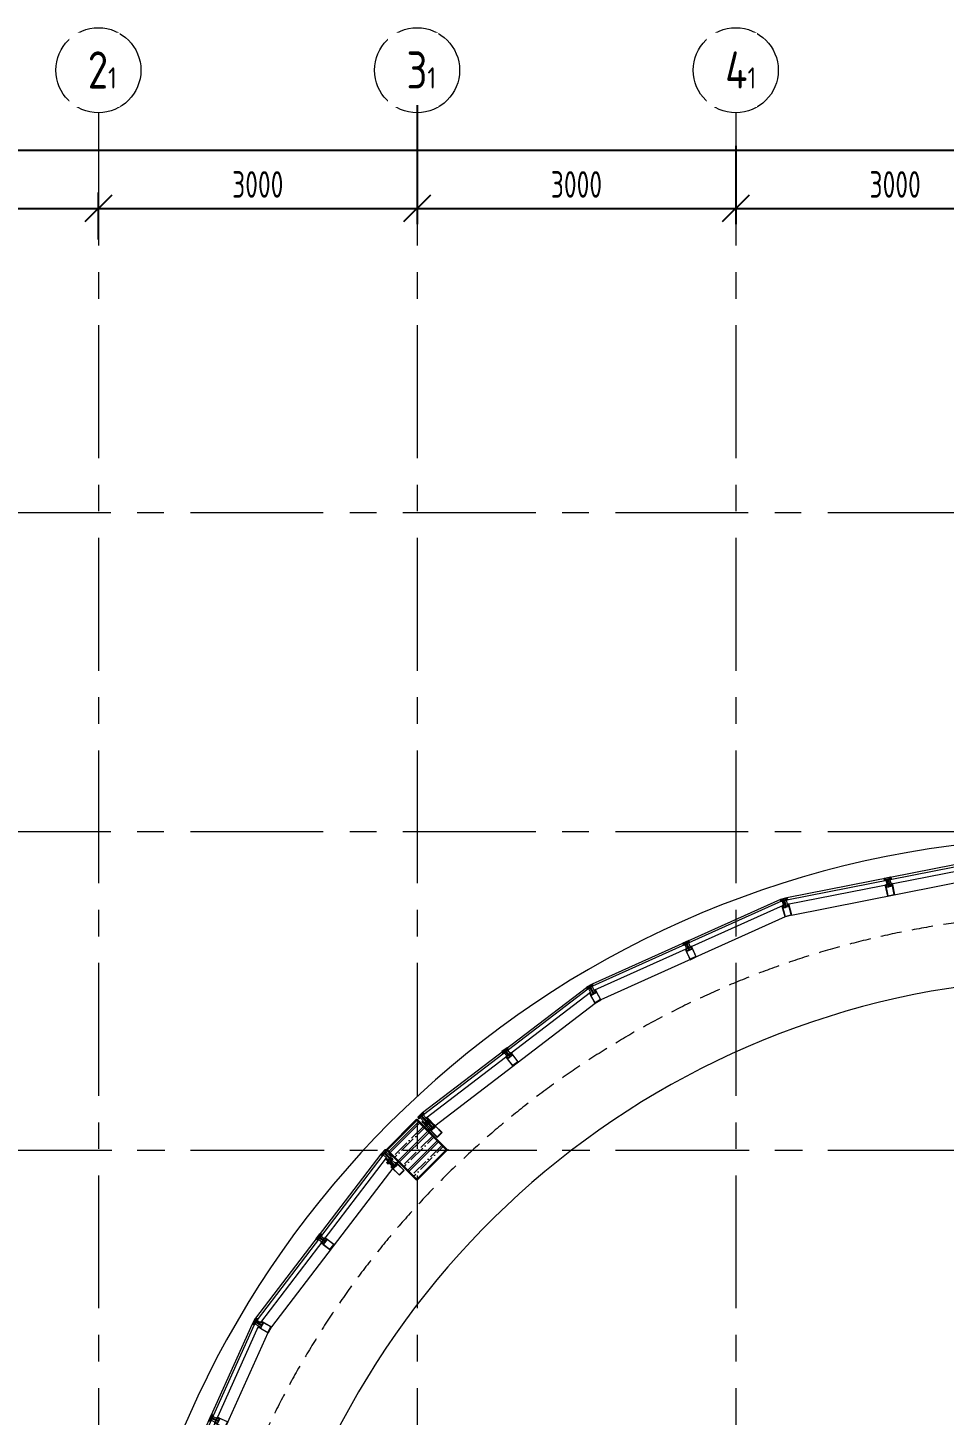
# Model space of a CAD drawing. Header units: millimetres. Extents: x -13407 to 95998, y -2611 to 109495.
# Drawn here: x -4095 to 4532, y 66901 to 79957 of the extents above; entities that cross this region are included whole.
import ezdxf
from ezdxf import colors
from ezdxf.entities.mleader import LeaderData, LeaderLine
from ezdxf.math import Vec2, Vec3

# ---------------------------------------------------------------- set-up
doc = ezdxf.new("R2010")
doc.units = ezdxf.units.MM
doc.linetypes.add('CENTER', pattern=[2, 1.25, -0.25, 0.25, -0.25])
doc.linetypes.add('HIDDEN', pattern=[6, 4, -2])
for name, color, linetype, lineweight in [('АР_Колонны', 5, 'Continuous', 30), ('АР_Колонны Штрих', 250, 'Continuous', 5), ('АР_Навесной фасад', 5, 'Continuous', 5), ('АР_Оси', 193, 'Continuous', 9), ('АР_Оси размеры', 164, 'Continuous', 9), ('АР_Отметки', 250, 'Continuous', 15), ('АР_Перегородки витражные', 152, 'Continuous', 13), ('АР_Подоконники', 163, 'Continuous', 9), ('АР_Сущ Несущая стена', 202, 'Continuous', 30), ('перекр 0.3', 181, 'Continuous', 30)]:
    doc.layers.add(name, color=color, linetype=linetype, lineweight=lineweight)
doc.styles.add('ISOCPEUR', font='isocpeur.ttf', dxfattribs={"width": 0.7})
doc.styles.add('ГОСТ 2.304', font='isocpeur.ttf', dxfattribs={"width": 0.7})
doc.dimstyles.new('СПДС', dxfattribs={"dimscale": 100, "dimtxt": 2.5, "dimasz": 2.5, "dimexe": 1.5, "dimexo": 0, "dimgap": 1, "dimtad": 1, "dimdec": 0, "dimrnd": 1, "dimtxsty": 'ГОСТ 2.304', "dimblk": 'OBLIQUE', "dimcen": 2.5, "dimdle": 1.5, "dimadec": 0, "dimazin": 2, "dimtfac": 0.75, "dimtdec": 0, "dimtmove": 1, "dimatfit": 3, "dimfxl": 1, "dimtolj": 1, "dimarcsym": 1})
pattern_1 = [(335.76716334, (-69115.3163, 318510.941), (0.651582564, 1.447617495), []), (65.76716334, (-69115.3163, 318510.941), (-1.447617495, 0.651582564), [])]

# ---------------------------------------------------------------- blocks, each defined once
blk = doc.blocks.new('_Oblique')
at = {"color": 0, "linetype": 'ByBlock', "lineweight": -2}
blk.add_line((-0.5, -0.5), (0.5, 0.5), dxfattribs=at)
blk = doc.blocks.new('*D305')
at = {"layer": 'АР_Оси размеры', "color": 0, "lineweight": -2, "ltscale": 100, "transparency": 16777216}
for p, q in [((-6430, 77964), (-6430, 78408)), ((-3430, 77964), (-3430, 78408)), ((-6580, 78258), (-3280, 78258))]:
    blk.add_line(p, q, dxfattribs=at)
at = {"layer": 'АР_Оси размеры', "color": 0, "lineweight": -2, "ltscale": 100, "transparency": 16777216, "xscale": 250, "yscale": 250, "zscale": 250, "rotation": 180}
blk.add_blockref('_Oblique', (-6430, 78258), dxfattribs=at)
at = {"layer": 'АР_Оси размеры', "color": 0, "lineweight": -2, "ltscale": 100, "transparency": 16777216, "xscale": 250, "yscale": 250, "zscale": 250}
blk.add_blockref('_Oblique', (-3430, 78258), dxfattribs=at)
at = {"layer": 'АР_Оси размеры', "color": 0, "ltscale": 100, "transparency": 16777216, "insert": (-4930, 78483), "char_height": 250, "attachment_point": 5, "style": 'ГОСТ 2.304'}
blk.add_mtext('\\A1;3000', dxfattribs=at)
blk = doc.blocks.new('*D306')
at = {"layer": 'АР_Оси размеры', "color": 0, "lineweight": -2, "ltscale": 100, "transparency": 16777216}
for p, q in [((-430, 79228), (-430, 78108)), ((-3430, 77964), (-3430, 78408)), ((-3580, 78258), (-280, 78258))]:
    blk.add_line(p, q, dxfattribs=at)
at = {"layer": 'АР_Оси размеры', "color": 0, "lineweight": -2, "ltscale": 100, "transparency": 16777216, "xscale": 250, "yscale": 250, "zscale": 250, "rotation": 180}
blk.add_blockref('_Oblique', (-3430, 78258), dxfattribs=at)
at = {"layer": 'АР_Оси размеры', "color": 0, "lineweight": -2, "ltscale": 100, "transparency": 16777216, "xscale": 250, "yscale": 250, "zscale": 250}
blk.add_blockref('_Oblique', (-430, 78258), dxfattribs=at)
at = {"layer": 'АР_Оси размеры', "color": 0, "ltscale": 100, "transparency": 16777216, "insert": (-1930, 78483), "char_height": 250, "attachment_point": 5, "style": 'ГОСТ 2.304'}
blk.add_mtext('\\A1;3000', dxfattribs=at)
blk = doc.blocks.new('*D307')
at = {"layer": 'АР_Оси размеры', "color": 0, "lineweight": -2, "ltscale": 100, "transparency": 16777216}
for p, q in [((-430, 79228), (-430, 78108)), ((2570, 78846), (2570, 78108)), ((-580, 78258), (2720, 78258))]:
    blk.add_line(p, q, dxfattribs=at)
at = {"layer": 'АР_Оси размеры', "color": 0, "lineweight": -2, "ltscale": 100, "transparency": 16777216, "xscale": 250, "yscale": 250, "zscale": 250, "rotation": 180}
blk.add_blockref('_Oblique', (-430, 78258), dxfattribs=at)
at = {"layer": 'АР_Оси размеры', "color": 0, "lineweight": -2, "ltscale": 100, "transparency": 16777216, "xscale": 250, "yscale": 250, "zscale": 250}
blk.add_blockref('_Oblique', (2570, 78258), dxfattribs=at)
at = {"layer": 'АР_Оси размеры', "color": 0, "ltscale": 100, "transparency": 16777216, "insert": (1070, 78483), "char_height": 250, "attachment_point": 5, "style": 'ГОСТ 2.304'}
blk.add_mtext('\\A1;3000', dxfattribs=at)
blk = doc.blocks.new('*D308')
at = {"layer": 'АР_Оси размеры', "color": 0, "lineweight": -2, "ltscale": 100, "transparency": 16777216}
for p, q in [((2570, 78846), (2570, 78108)), ((5570, 78640), (5570, 78108)), ((2420, 78258), (5720, 78258))]:
    blk.add_line(p, q, dxfattribs=at)
at = {"layer": 'АР_Оси размеры', "color": 0, "lineweight": -2, "ltscale": 100, "transparency": 16777216, "xscale": 250, "yscale": 250, "zscale": 250, "rotation": 180}
blk.add_blockref('_Oblique', (2570, 78258), dxfattribs=at)
at = {"layer": 'АР_Оси размеры', "color": 0, "lineweight": -2, "ltscale": 100, "transparency": 16777216, "xscale": 250, "yscale": 250, "zscale": 250}
blk.add_blockref('_Oblique', (5570, 78258), dxfattribs=at)
at = {"layer": 'АР_Оси размеры', "color": 0, "ltscale": 100, "transparency": 16777216, "insert": (4070, 78483), "char_height": 250, "attachment_point": 5, "style": 'ГОСТ 2.304'}
blk.add_mtext('\\A1;3000', dxfattribs=at)
blk = doc.blocks.new('*D322')
at = {"layer": 'АР_Оси размеры', "color": 0, "lineweight": -2, "ltscale": 100, "transparency": 16777216}
for p, q in [((-6430, 78807), (-6430, 78957)), ((57080, 78807), (57080, 78957)), ((-6580, 78807), (57230, 78807))]:
    blk.add_line(p, q, dxfattribs=at)
at = {"layer": 'АР_Оси размеры', "color": 0, "lineweight": -2, "ltscale": 100, "transparency": 16777216, "xscale": 250, "yscale": 250, "zscale": 250, "rotation": 180}
blk.add_blockref('_Oblique', (-6430, 78807), dxfattribs=at)
at = {"layer": 'АР_Оси размеры', "color": 0, "lineweight": -2, "ltscale": 100, "transparency": 16777216, "xscale": 250, "yscale": 250, "zscale": 250}
blk.add_blockref('_Oblique', (57080, 78807), dxfattribs=at)
at = {"layer": 'АР_Оси размеры', "color": 0, "ltscale": 100, "transparency": 16777216, "insert": (25325, 79032), "char_height": 250, "attachment_point": 5, "style": 'ГОСТ 2.304'}
blk.add_mtext('\\A1;63510', dxfattribs=at)
blk = doc.blocks.new('A$Cb486bd23')
at = {"layer": 'АР_Колонны Штрих', "ltscale": 100}
h = blk.add_hatch(dxfattribs=at)
h.set_pattern_fill('ANSI35', color=256, scale=500)
h.set_pattern_definition([(45, (-955186.53, 45622.26), (-88.388348, 88.388348), []), (45, (-955098.14, 45622.26), (-88.388348, 88.388348), [156.25, -31.25, 0, -31.25])])
h.paths.add_polyline_path([(2181, 6028), (1899, 5745), (2181, 5462), (2464, 5745)])
blk = doc.blocks.new('A$C641599e0')
at = {"layer": 'АР_Колонны', "ltscale": 100}
blk.add_lwpolyline([(1899, 5745), (2181, 6028), (2464, 5745), (2181, 5462)], close=True, dxfattribs=at)
blk = doc.blocks.new('стойка витр.')
h = blk.add_hatch()
h.set_pattern_fill('ANSI37', scale=0.5, angle=-69.2328)
h.set_pattern_definition(pattern_1)
edge = h.paths.add_edge_path()
edge.add_line((-23, 14), (-23, 15))
edge.add_arc((-23, 15), 0.427, 20.7605, 72.3)
edge.add_arc((-23, 16), 0.427, 110.764, 252.288, ccw=False)
edge.add_line((-23, 16), (-22, 16))
edge.add_arc((-22, 16), 0.183, 20.749, 110.7854, ccw=False)
edge.add_line((-22, 16), (-22, 16))
edge.add_arc((-22, 16), 0.183, 200.7666, 335.778)
edge.add_line((-22, 16), (-21, 18))
edge.add_arc((-22, 18), 0.637, 344.3928, 381.7249)
edge.add_line((-21, 18), (-23, 22))
edge.add_arc((-23, 22), 0.637, 19.8094, 57.1415)
edge.add_line((-23, 22), (-24, 23))
edge.add_arc((-24, 23), 0.183, 65.7564, 200.7677)
edge.add_line((-25, 23), (-24, 23))
edge.add_arc((-25, 23), 0.183, -69.251, 20.7854, ccw=False)
edge.add_line((-25, 23), (-26, 22))
edge.add_arc((-26, 23), 0.427, 149.2464, 290.7703, ccw=False)
edge.add_arc((-27, 23), 0.427, 329.2344, 380.7738)
edge.add_line((-26, 23), (-27, 24))
edge.add_arc((-27, 24), 0.183, 20.749, 110.7854)
edge.add_line((-27, 24), (-33, 22))
edge.add_arc((-33, 21), 0.306, 107.612, 200.6883)
edge.add_line((-34, 21), (-33, 21))
edge.add_arc((-33, 21), 0.304, 200.7453, 225.8124)
edge.add_line((-33, 21), (-32, 19))
edge.add_arc((-32, 19), 0.305, -108.8628, 45.7814, ccw=False)
edge.add_arc((-29, 28), 9.95, 231.9543, 250.0412, ccw=False)
edge.add_arc((-35, 20), 0.4, 42.3093, 119.225)
edge.add_arc((-35, 20), 0.602, 134.395, 228.6478)
edge.add_arc((-29, 28), 11, 232.0873, 240.8889)
edge.add_arc((-37, 13), 6.09, 40.7589, 60.6144, ccw=False)
edge.add_arc((-33, 17), 0.305, -34.8959, 41.6027, ccw=False)
edge.add_line((-32, 16), (-33, 16))
edge.add_arc((-33, 16), 0.305, 145.1101, 256.4243)
edge.add_line((-33, 15), (-32, 15))
edge.add_arc((-32, 15), 0.305, -34.8899, 76.4243, ccw=False)
edge.add_line((-32, 15), (-32, 14))
edge.add_arc((-32, 14), 0.305, 145.1101, 256.4243)
edge.add_line((-32, 13), (-31, 13))
edge.add_arc((-31, 13), 0.305, -24.2247, 76.4204, ccw=False)
edge.add_line((-31, 13), (-32, 11))
edge.add_arc((-31, 11), 0.305, 155.7711, 290.7403)
edge.add_line((-31, 11), (-23, 14))
edge.add_arc((-23, 14), 0.183, 290.749, 380.749)
edge = h.paths.add_edge_path(flags=16)
edge.add_line((-23, 21), (-22, 19))
edge.add_arc((-23, 18), 0.541, -69.2328, 20.7672, ccw=False)
edge.add_line((-23, 18), (-23, 18))
edge.add_arc((-24, 18), 0.541, 200.7672, 290.7672, ccw=False)
edge.add_line((-24, 18), (-25, 20))
edge.add_arc((-25, 20), 0.541, 110.7672, 200.7672, ccw=False)
edge.add_line((-25, 21), (-24, 21))
edge.add_arc((-24, 21), 0.541, 20.7672, 110.7672, ccw=False)
edge = h.paths.add_edge_path(flags=16)
edge.add_line((-27, 20), (-26, 17))
edge.add_arc((-26, 17), 0.541, -69.2328, 20.7672, ccw=False)
edge.add_line((-26, 16), (-28, 15))
edge.add_arc((-28, 16), 0.541, 200.7672, 290.7672, ccw=False)
edge.add_line((-29, 15), (-30, 19))
edge.add_arc((-30, 19), 0.541, 110.7672, 200.7672, ccw=False)
edge.add_line((-30, 20), (-28, 21))
edge.add_arc((-27, 20), 0.541, 20.7672, 110.7672, ccw=False)
h = blk.add_hatch()
h.set_pattern_fill('ANSI37', scale=0.5, angle=-69.2328)
h.set_pattern_definition([(335.76716334, (-69115.9168, 318510.7132), (0.651582564, 1.447617495), []), (65.76716334, (-69115.9168, 318510.7132), (-1.447617495, 0.651582564), [])])
edge = h.paths.add_edge_path()
edge.add_arc((-61, -46), 0.549, 155.7657, 200.7672)
edge.add_line((-62, -46), (-61, -44))
edge.add_arc((-61, -44), 0.183, 20.7672, 155.7657)
edge.add_line((-61, -44), (-61, -45))
edge.add_arc((-61, -45), 0.183, 200.7672, 290.7672)
edge.add_line((-61, -45), (-59, -44))
edge.add_arc((-60, -44), 0.427, -69.2328, 72.2936)
edge.add_arc((-59, -43), 0.427, 200.7672, 252.2936)
edge.add_line((-60, -43), (-63, -35))
edge.add_arc((-63, -34), 0.305, 110.7672, 200.7672)
edge.add_line((-63, -34), (-61, -33))
edge.add_arc((-60, -34), 0.304, 76.4029, 110.7672)
edge.add_line((-60, -33), (-60, -34))
edge.add_arc((-108, -56), 53, 16.7114, 24.8229)
edge.add_line((-57, -41), (-58, -41))
edge.add_arc((-58, -41), 0.305, 145.1109, 256.4234)
edge.add_line((-58, -42), (-57, -42))
edge.add_arc((-57, -42), 0.305, -34.8891, 76.4234)
edge.add_line((-57, -42), (-57, -43))
edge.add_arc((-57, -43), 0.305, 145.1109, 256.4234)
edge.add_line((-57, -44), (-56, -44))
edge.add_arc((-56, -44), 0.305, -34.8891, 76.4234)
edge.add_line((-56, -44), (-56, -45))
edge.add_arc((-56, -45), 0.305, 145.1109, 256.4234)
edge.add_line((-56, -46), (-55, -46))
edge.add_arc((-56, -46), 0.305, -34.8891, 76.4234)
edge.add_line((-55, -46), (-56, -47))
edge.add_arc((-56, -47), 0.305, 145.1109, 256.4234)
edge.add_line((-56, -47), (-55, -48))
edge.add_arc((-55, -48), 0.305, -34.8891, 76.4234)
edge.add_line((-55, -48), (-55, -49))
edge.add_arc((-55, -49), 0.305, 145.1109, 256.4234)
edge.add_line((-55, -49), (-54, -50))
edge.add_arc((-54, -50), 0.305, -34.8891, 76.4234)
edge.add_line((-54, -50), (-54, -51))
edge.add_arc((-54, -51), 0.305, 145.1109, 256.4234)
edge.add_line((-54, -51), (-53, -51))
edge.add_arc((-53, -52), 0.305, -43.6751, 76.4279)
edge.add_line((-53, -52), (-54, -53))
edge.add_arc((-54, -53), 0.305, 136.3286, 262.7471)
edge.add_arc((-55, -61), 7.99, 59.586, 82.7471)
edge.add_arc((-51, -54), 0.305, 253.291, 419.586)
edge.add_arc((-53, -61), 6.03, 73.291, 110.7672)
edge.add_line((-55, -55), (-55, -55))
edge.add_arc((-55, -55), 0.427, 200.7672, 290.7672)
edge.add_line((-55, -55), (-57, -51))
edge.add_arc((-56, -51), 0.427, 149.2366, 200.7672)
edge.add_arc((-57, -51), 0.427, -30.7634, 40.0143)
edge.add_arc((-57, -51), 0.427, 40.0005, 110.7672)
edge.add_line((-57, -50), (-58, -51))
edge.add_arc((-58, -51), 0.183, 110.7672, 200.7672)
edge.add_line((-58, -51), (-58, -51))
edge.add_arc((-59, -51), 0.183, 245.7686, 380.7672)
edge.add_line((-59, -51), (-60, -51))
edge.add_arc((-60, -50), 0.549, 200.7672, 245.7686)
edge.add_line((-60, -50), (-62, -46))
edge = h.paths.add_edge_path(flags=16)
edge.add_arc((-59, -49), 0.541, 200.7672, 290.7672)
edge.add_line((-61, -47), (-60, -49))
edge.add_arc((-60, -47), 0.541, 110.7672, 200.7672)
edge.add_line((-59, -46), (-60, -46))
edge.add_arc((-59, -46), 0.541, 20.7672, 110.7672)
edge.add_line((-58, -48), (-59, -46))
edge.add_arc((-58, -49), 0.541, -69.2328, 20.7672)
edge.add_line((-59, -50), (-58, -49))
h = blk.add_hatch()
h.set_pattern_fill('ANSI37', scale=0.5, angle=-69.2328)
h.set_pattern_definition(pattern_1)
edge = h.paths.add_edge_path()
edge.add_line((-8, -26), (-7, -27))
edge.add_arc((-8, -27), 0.427, -30.7656, 20.7738, ccw=False)
edge.add_arc((-7, -27), 0.427, 149.2464, 290.7703)
edge.add_line((-7, -28), (-6, -27))
edge.add_arc((-6, -27), 0.183, 290.749, 380.7854)
edge.add_line((-6, -27), (-6, -27))
edge.add_arc((-6, -27), 0.183, 65.7564, 200.7677, ccw=False)
edge.add_line((-5, -27), (-4, -27))
edge.add_arc((-4, -28), 0.637, 19.8094, 57.1415, ccw=False)
edge.add_line((-4, -28), (-2, -31))
edge.add_arc((-3, -32), 0.637, -15.6072, 21.7249, ccw=False)
edge.add_line((-2, -32), (-3, -33))
edge.add_arc((-3, -33), 0.183, 200.7666, 335.778, ccw=False)
edge.add_line((-3, -33), (-3, -33))
edge.add_arc((-3, -33), 0.183, 20.749, 110.7854)
edge.add_line((-3, -33), (-4, -34))
edge.add_arc((-4, -34), 0.427, 110.764, 252.288)
edge.add_arc((-5, -35), 0.427, 20.7605, 72.3, ccw=False)
edge.add_line((-4, -35), (-4, -36))
edge.add_arc((-4, -36), 0.183, -69.251, 20.7854, ccw=False)
edge.add_line((-4, -36), (-11, -38))
edge.add_arc((-11, -38), 0.306, 200.846, 293.9223, ccw=False)
edge.add_line((-11, -38), (-11, -38))
edge.add_arc((-11, -37), 0.304, 175.722, 200.789, ccw=False)
edge.add_line((-11, -37), (-11, -35))
edge.add_arc((-12, -35), 0.305, 355.7529, 510.3972)
edge.add_arc((-3, -40), 9.95, 151.4932, 169.58)
edge.add_arc((-13, -38), 0.4, 282.3093, 359.225, ccw=False)
edge.add_arc((-13, -38), 0.602, 172.8865, 267.1393, ccw=False)
edge.add_arc((-3, -40), 11, 160.6454, 169.447, ccw=False)
edge.add_arc((-19, -34), 6.09, 340.92, 360.7754)
edge.add_arc((-13, -34), 0.305, 359.9316, 436.4302)
edge.add_line((-13, -34), (-14, -34))
edge.add_arc((-14, -33), 0.305, 145.1101, 256.4243, ccw=False)
edge.add_line((-14, -33), (-14, -32))
edge.add_arc((-14, -32), 0.305, 325.1101, 436.4243)
edge.add_line((-14, -32), (-15, -32))
edge.add_arc((-15, -31), 0.305, 145.1101, 256.4243, ccw=False)
edge.add_line((-15, -31), (-14, -30))
edge.add_arc((-15, -30), 0.305, 325.1139, 425.759)
edge.add_line((-15, -30), (-16, -29))
edge.add_arc((-16, -29), 0.305, 110.794, 245.7633, ccw=False)
edge.add_line((-16, -29), (-8, -26))
edge.add_arc((-8, -26), 0.183, 20.7854, 110.7854, ccw=False)
edge = h.paths.add_edge_path(flags=16)
edge.add_line((-3, -31), (-4, -29))
edge.add_arc((-5, -29), 0.541, 20.7672, 110.7672)
edge.add_line((-5, -28), (-6, -29))
edge.add_arc((-6, -29), 0.541, 110.7672, 200.7672)
edge.add_line((-6, -29), (-5, -32))
edge.add_arc((-5, -32), 0.541, 200.7672, 290.7672)
edge.add_line((-5, -32), (-4, -32))
edge.add_arc((-4, -31), 0.541, 290.7672, 380.7672)
edge = h.paths.add_edge_path(flags=16)
edge.add_line((-7, -33), (-8, -29))
edge.add_arc((-9, -30), 0.541, 20.7672, 110.7672)
edge.add_line((-9, -29), (-11, -30))
edge.add_arc((-11, -31), 0.541, 110.7672, 200.7672)
edge.add_line((-11, -31), (-10, -34))
edge.add_arc((-10, -34), 0.541, 200.7672, 290.7672)
edge.add_line((-9, -35), (-7, -34))
edge.add_arc((-7, -33), 0.541, 290.7672, 380.7672)
at = {"lineweight": 0, "ltscale": 100, "transparency": 33554687}
for points in [[(-69, -58), (-90, -2), (-90, -1), (-89, -1), (-89, -1), (-88, -3), (-87, -3), (-87, -3), (-86, -3), (-87, -1), (-87, 0), (-82, 2), (-81, 1), (-80, 1), (-77, 4), (-78, 5), (-90, 0), (-91, -2), (-70, -59), (-68, -60), (-55, -55), (-55, -54), (-59, -54), (-59, -54), (-60, -56), (-65, -58), (-66, -57), (-67, -55), (-67, -55), (-68, -55), (-68, -56), (-67, -58), (-67, -58), (-68, -59)], [(66, 59), (-27, 24), (-26, 22), (-25, 22), (-25, 22), (-25, 23), (-21, 25), (-19, 21), (-19, 21), (-19, 21), (-18, 17), (-22, 16), (-23, 17), (-23, 16), (-23, 16), (-23, 14), (-17, 16), (-16, 17), (-15, 20), (-15, 20), (-17, 24), (-17, 25), (-17, 25), (-14, 27), (-12, 26), (-4, 5), (-5, 4), (-33, -7), (-33, -7), (-32, -8), (-31, -9), (-30, -9), (-30, -9), (-29, -9), (-29, -8), (-28, -9), (-27, -8), (-27, -8), (-26, -8), (-25, -7), (-25, -7), (-25, -7), (-24, -7), (-24, -6), (-23, -7), (-22, -6), (-22, -6), (-21, -6), (-20, -6), (-20, -5), (-20, -5), (-19, -5), (-18, -4), (-18, -5), (-17, -4), (-15, -5), (-15, -6), (-16, -8), (-16, -9), (-16, -8), (-17, -9), (-18, -9), (-18, -9), (-19, -9), (-19, -10), (-20, -10), (-21, -10), (-21, -11), (-21, -10), (-23, -11), (-23, -11), (-23, -11), (-24, -11), (-24, -12), (-25, -12), (-26, -12), (-26, -13), (-26, -12), (-28, -13), (-28, -13), (-28, -13), (-29, -13), (-29, -14), (-30, -15), (-29, -16), (-29, -16), (-1, -6), (0, -6), (8, -28), (8, -29), (4, -31), (3, -30), (3, -29), (2, -25), (2, -25), (-1, -23), (-2, -23), (-8, -25), (-7, -27), (-6, -28), (-6, -27), (-6, -26), (-2, -25), (0, -28), (0, -28), (0, -29), (1, -32), (-4, -34), (-4, -33), (-4, -33), (-5, -34), (-4, -36), (89, -1), (89, 1), (67, 59)], [(64, 56), (85, 0), (11, -28), (-11, 28)]]:
    blk.add_lwpolyline(points, close=True, dxfattribs=at)
for points in [[(-74, -6), (-74, -6), (-75, -6), (-74, -7), (-77, -8, -0.414362), (-77, -8), (-79, -2, -0.414326), (-79, 0), (-77, 0), (-77, -1), (-76, 0), (-76, 0), (-77, 3, 0.551224), (-78, 4), (-80, 1, -0.267349), (-81, 1), (-82, 1, 0.249629), (-83, 1), (-86, -2, 0.827043), (-86, -3), (-82, -2, -0.414326), (-81, -2), (-78, -9, 0.414326), (-77, -10), (-76, -9, -0.082799), (-72, -16), (-68, -26), (-68, -26), (-68, -26), (-65, -35, -0.082799), (-63, -43), (-64, -44, 0.414326), (-65, -45), (-62, -52, -0.414326), (-62, -53), (-66, -55, 0.827043), (-66, -56), (-61, -56, 0.249629), (-61, -55), (-60, -54, -0.267349), (-59, -54), (-56, -54, 0.551224), (-56, -54), (-57, -51), (-57, -50), (-58, -50), (-58, -51), (-59, -52, -0.414326), (-60, -51), (-63, -45, -0.414362), (-63, -45), (-60, -44), (-60, -45), (-60, -45), (-59, -44)], [(-32, -8), (-33, -7, 0.523933), (-33, -7), (-64, -19, 0.414326), (-65, -20), (-64, -21, 0.410627), (-63, -21), (-63, -21, 0.492552), (-63, -21), (-63, -20, -0.441111), (-63, -20), (-61, -19, -0.208057), (-60, -19, -0.000016), (-57, -21, -0.439819), (-56, -22, -0.000016), (-58, -25, -0.208057), (-58, -26), (-60, -27, -0.441111), (-60, -26), (-61, -26, 0.492552), (-61, -26), (-61, -26, 0.410627), (-62, -27), (-61, -28, 0.414326), (-61, -28), (-30, -17, 0.523933), (-29, -16), (-30, -15)]]:
    blk.add_lwpolyline(points, format="xyb", close=True, dxfattribs=at)
at = {"color": 7, "lineweight": 0, "ltscale": 100, "transparency": 33554687}
for points in [[(-74, 3, 0.57795), (-74, 4), (-75, 4, -0.615334), (-75, 4, 0.101403), (-74, 7, 0.887085), (-74, 7, -0.164997), (-77, 5), (-77, 5, 0.414304), (-78, 4), (-76, 1, 0.228696), (-76, 1, -0.319049), (-76, 0, -0.319002), (-76, 0), (-77, -1, -0.4144), (-77, -1), (-78, 0, 0.668339), (-78, 0), (-79, -2, 0.198883), (-79, -2), (-77, -6, 0.198883), (-77, -7), (-75, -7, 0.668339), (-75, -7), (-75, -7, -0.4144), (-75, -7), (-74, -6, -0.710202), (-73, -7, 0.228696), (-73, -7), (-70, -16, 0.414362), (-70, -16), (-67, -15, 0.151171), (-67, -15), (-67, -15, 0.035408), (-70, -8), (-71, -7, -0.527868), (-71, -7), (-70, -6, 0.527868), (-71, -6), (-72, -5, -0.527868), (-72, -5), (-71, -4, 0.527868), (-71, -4), (-72, -4, -0.527868), (-72, -3), (-72, -2, 0.527868), (-72, -2), (-73, -2, -0.527868), (-73, -1), (-73, 0, 0.527868), (-73, 0), (-74, 0, -0.527868), (-74, 1), (-73, 1, 0.527868), (-74, 2), (-74, 2, -0.527868), (-75, 3)], [(-23, 14), (-23, 15, 0.228752), (-23, 15, -0.710164), (-23, 16), (-22, 16, -0.4144), (-22, 16), (-22, 16, 0.66825), (-22, 16), (-21, 18, 0.164348), (-21, 18), (-23, 22, 0.164348), (-23, 22), (-24, 23, 0.66825), (-25, 23), (-24, 23, -0.4144), (-25, 23), (-26, 22, -0.710164), (-26, 23, 0.228752), (-26, 23), (-27, 24, 0.4144), (-27, 24), (-33, 22, 0.430028), (-34, 21), (-33, 21, 0.109814), (-33, 21), (-32, 19, -0.800036), (-32, 18, -0.079083), (-35, 20, 0.348803), (-35, 20, 0.436125), (-35, 19, 0.038423), (-34, 18, -0.086853), (-32, 17, -0.346763), (-32, 16), (-33, 16, 0.527877), (-33, 15), (-32, 15, -0.527877), (-32, 15), (-32, 14, 0.527877), (-32, 13), (-31, 13, -0.469739), (-31, 13), (-32, 11, 0.667984), (-31, 11), (-23, 14, 0.414214)], [(-53, -51, -0.57795), (-53, -52), (-54, -53, 0.615334), (-54, -53, -0.101403), (-51, -54, -0.887085), (-51, -55, 0.164997), (-55, -55), (-55, -55, -0.414304), (-55, -55), (-57, -51, -0.228696), (-57, -51, 0.319049), (-57, -50, 0.319002), (-57, -50), (-58, -51, 0.4144), (-58, -51), (-58, -51, -0.668339), (-59, -51), (-60, -51, -0.198883), (-60, -50), (-62, -46, -0.198883), (-62, -46), (-61, -44, -0.668339), (-61, -44), (-61, -45, 0.4144), (-61, -45), (-59, -44, 0.710202), (-59, -43, -0.228696), (-60, -43), (-63, -35, -0.414362), (-63, -34), (-61, -33, -0.151171), (-60, -33), (-60, -34, -0.035408), (-57, -41), (-58, -41, 0.527868), (-58, -42), (-57, -42, -0.527868), (-57, -42), (-57, -43, 0.527868), (-57, -44), (-56, -44, -0.527868), (-56, -44), (-56, -45, 0.527868), (-56, -46), (-55, -46, -0.527868), (-55, -46), (-56, -47, 0.527868), (-56, -47), (-55, -48, -0.527868), (-55, -48), (-55, -49, 0.527868), (-55, -49), (-54, -50, -0.527868), (-54, -50), (-54, -51, 0.527868), (-54, -51)], [(-8, -26), (-7, -27, -0.228752), (-7, -27, 0.710164), (-7, -28), (-6, -27, 0.4144), (-6, -27), (-6, -27, -0.66825), (-5, -27), (-4, -27, -0.164348), (-4, -28), (-2, -31, -0.164348), (-2, -32), (-3, -33, -0.66825), (-3, -33), (-3, -33, 0.4144), (-3, -33), (-4, -34, 0.710164), (-4, -34, -0.228752), (-4, -35), (-4, -36, -0.4144), (-4, -36), (-11, -38, -0.430028), (-11, -38), (-11, -38, -0.109814), (-11, -37), (-11, -35, 0.800036), (-12, -35, 0.079083), (-13, -38, -0.348803), (-13, -38, -0.436125), (-14, -38, -0.038423), (-13, -36, 0.086853), (-13, -34, 0.346763), (-13, -34), (-14, -34, -0.527877), (-14, -33), (-14, -32, 0.527877), (-14, -32), (-15, -32, -0.527877), (-15, -31), (-14, -30, 0.469739), (-15, -30), (-16, -29, -0.667984), (-16, -29), (-8, -26, -0.414214)]]:
    blk.add_lwpolyline(points, format="xyb", close=True, dxfattribs=at)
for points in [[(-72, 0), (-73, 0)], [(-27, 24), (-27, 24)], [(-23, 14), (-23, 14)]]:
    blk.add_lwpolyline(points, dxfattribs=at)
blk.add_lwpolyline([(-73, 0), (-55, -48), (-54, -48), (-72, 0)], close=True)
at = {"lineweight": 0, "ltscale": 100, "transparency": 33554687}
for points in [[(-70, -6), (-69, -6), (-31, 9), (-31, 9), (-31, 11)], [(-56, -42), (-56, -41), (-17, -27), (-17, -27), (-16, -29)]]:
    blk.add_lwpolyline(points, dxfattribs=at)
at = {"color": 7}
for points in [[(-27, 20), (-26, 17, -0.414214), (-26, 16), (-28, 15, -0.414214), (-29, 15), (-30, 19, -0.414214), (-30, 20), (-28, 21, -0.414214)], [(-23, 21), (-22, 19, -0.414214), (-23, 18), (-23, 18, -0.414214), (-24, 18), (-25, 20, -0.414214), (-25, 21), (-24, 21, -0.414214)], [(-75, -2), (-74, -4, -0.414214), (-75, -5), (-76, -5, -0.414214), (-77, -5), (-78, -3, -0.414214), (-77, -2), (-76, -2, -0.414214)], [(-58, -48), (-59, -46, 0.414214), (-59, -46), (-60, -46, 0.414214), (-61, -47), (-60, -49, 0.414214), (-59, -50), (-58, -49, 0.414214)], [(-7, -33), (-8, -29, 0.414214), (-9, -29), (-11, -30, 0.414214), (-11, -31), (-10, -34, 0.414214), (-9, -35), (-7, -34, 0.414214)], [(-3, -31), (-4, -29, 0.414214), (-5, -28), (-6, -29, 0.414214), (-6, -29), (-5, -32, 0.414214), (-5, -32), (-4, -32, 0.414214)]]:
    blk.add_lwpolyline(points, format="xyb", close=True, dxfattribs=at)
at = {"color": 7, "lineweight": 0, "ltscale": 100, "transparency": 33554687}
blk.add_arc((-33, 21), 0.305, 110.7562, 200.7779, dxfattribs=at)
blk = doc.blocks.new('A$Ca602dfc3')
at = {"layer": 'АР_Навесной фасад', "ltscale": 100}
for p, q in [((1718, -116), (552, -1668)), ((1735, -125), (566, -1683)), ((1769, -150), (599, -1708)), ((1842, -232), (701, -1749)), ((-260, -3502), (523, -1722)), ((-243, -3512), (542, -1727)), ((-204, -3527), (580, -1743)), ((-96, -3545), (671, -1804)), ((-635, -5471), (-276, -3562)), ((-256, -3561), (-616, -5477)), ((-215, -3568), (-575, -5482)), ((-112, -3605), (-465, -5476))]:
    blk.add_line(p, q, dxfattribs=at)
at = {"layer": 'АР_Перегородки витражные', "xscale": -1}
for p, rotation in [((1802, -152), 158.0578973746889), ((1201, -945), 163.6115593509506), ((613, -1737), 172.094651146425), ((211, -2642), 176.7667326082509)]:
    blk.add_blockref('стойка витр.', p, dxfattribs=dict(at, rotation=rotation))
at = {"layer": 'АР_Перегородки витражные'}
for p, rotation in [((-185, -3554), 324.6577666672254), ((-371, -4528), 327.9724738192307), ((-550, -5505), 337.496536021997)]:
    blk.add_blockref('стойка витр.', p, dxfattribs=dict(at, rotation=rotation))
blk = doc.blocks.new('_DotSmall')
at = {"color": 0, "linetype": 'ByBlock', "const_width": 0.5}
blk.add_lwpolyline([(-0.0625, 0, 1), (0.0625, 0, 1)], format="xyb", close=True, dxfattribs=at)

msp = doc.modelspace()

# ---------------------------------------------------------------- hatches: boundary and pattern name
at = {"layer": 'АР_Колонны Штрих', "ltscale": 100}
h = msp.add_hatch(dxfattribs=at)
h.set_pattern_fill('ANSI35', color=256, scale=500)
h.set_pattern_definition([(45, (-957799.89, 109277.26), (-88.388348, 88.388348), []), (45, (-957711.5, 109277.26), (-88.388348, 88.388348), [156.25, -31.25, 0, -31.25])])
h.paths.add_polyline_path([(-432, 69682.6), (-714.9, 69399.7), (-432, 69116.9), (-149.2, 69399.7)])

# ---------------------------------------------------------------- linework, layer by layer
at = {"layer": 'АР_Колонны', "ltscale": 100}
msp.add_lwpolyline([(-714.9, 69399.7), (-432, 69682.6), (-149.2, 69399.7), (-432, 69116.9)], close=True, dxfattribs=at)
at = {"layer": 'АР_Оси', "linetype": 'CENTER', "ltscale": 1000}
for p, q in [((-3430.1, 79157.5), (-3430.1, 23425.1)), ((-430.1, 79157.5), (-430.1, 23425.1)), ((2569.9, 79157.5), (2569.9, 23425.1)), ((-12563.8, 75395), (70614.6, 75395)), ((-12563.8, 72395), (70614.6, 72395)), ((-12563.8, 69395), (70614.6, 69395)), ((-12553.5, 69395.3), (70624.9, 69395.3))]:
    msp.add_line(p, q, dxfattribs=at)
at = {"layer": 'АР_Оси', "ltscale": 0.5}
for centre in [(-3430.1, 79557.5), (-430.1, 79557.5), (2569.9, 79557.5)]:
    msp.add_circle(centre, 400, dxfattribs=at)
at = {"layer": 'АР_Перегородки витражные', "ltscale": 100}
msp.add_line((-130.3, 69400.2), (-147.3, 69395.8), dxfattribs=at)
at = {"layer": 'АР_Подоконники', "ltscale": 100}
msp.add_arc((5798.1, 63165.8), 7848.4, 95.28328, 171.35924, dxfattribs=at)
at = {"layer": 'АР_Сущ Несущая стена', "lineweight": 18, "ltscale": 100}
msp.add_arc((5787, 63189.4), 9148.9, 94.87234, 175.19782, dxfattribs=at)
at = {"layer": 'перекр 0.3', "color": 7, "linetype": 'HIDDEN', "lineweight": 5, "ltscale": 50}
msp.add_arc((5798.1, 63165.8), 8448.4, 95.28328, 174.64014, dxfattribs=at)

# ---------------------------------------------------------------- block references
at = {"ltscale": 100, "xscale": -1, "rotation": 90.47171515599885}
msp.add_blockref('A$Ca602dfc3', (-509.4, 71466.2), dxfattribs=at)
at = {"ltscale": 150}
for name in ['A$Cb486bd23', 'A$C641599e0']:
    msp.add_blockref(name, (-2613.4, 63655), dxfattribs=at)
at = {"ltscale": 100, "rotation": 359.5025506726814}
msp.add_blockref('A$Ca602dfc3', (-2488, 69488.5), dxfattribs=at)
at = {"layer": 'АР_Перегородки витражные', "rotation": 293.9612412463862}
msp.add_blockref('стойка витр.', (-276, 69598), dxfattribs=at)
at = {"layer": 'АР_Перегородки витражные', "xscale": -1, "rotation": 156.0387587536136}
msp.add_blockref('стойка витр.', (-633.1, 69241), dxfattribs=at)

# ---------------------------------------------------------------- dimensions: what is measured, and where the dimension line sits
at = {"layer": 'АР_Оси размеры', "ltscale": 100}
for base, p1, p2, picture, middle in [((5569.9, 78257.8), (2569.9, 78845.6), (5569.9, 78639.9), '*D308', (4069.9, 78482.8)), ((-3430.1, 78257.8), (-6430.1, 77963.9), (-3430.1, 77963.9), '*D305', (-4930.1, 78482.8))]:
    dim = msp.add_linear_dim(base=base, p1=p1, p2=p2, dimstyle='СПДС', dxfattribs=at)
    dim.commit()
    dim.dimension.update_dxf_attribs({"geometry": picture, "text_midpoint": middle})

# ---------------------------------------------------------------- leaders
at = {"layer": 'АР_Отметки'}
ml = msp.add_multileader_mtext('Standard', dxfattribs=at)
ml.set_content('Л.4', color=256, style='ISOCPEUR')
ml.set_leader_properties(color=256, linetype='Continuous', lineweight=-1)
ml.set_arrow_properties(name='DOTSMALL')
ml.build(insert=Vec2(0, 0))
ml.multileader.update_dxf_attribs({"has_text_frame": 1, "text_left_attachment_type": 4, "text_right_attachment_type": 4, "dogleg_length": 100, "arrow_head_size": 180})
ctx = ml.context
ctx.base_point, ctx.char_height, ctx.arrow_head_size, ctx.landing_gap_size, ctx.plane_origin = Vec3(24103, 74930.4), 250, 180, 50, Vec3(52223.5, 62772.8)
ctx.left_attachment, ctx.right_attachment = 4, 4
notes = []
notes.append((ctx, [(0, (0, 0, 0), (0, 0), (1, 0), 1, [])]))
ctx.mtext.insert, ctx.mtext.width, ctx.mtext.line_spacing_style, ctx.mtext.flow_direction = Vec3(24153, 75263.8), 852.697, 2, 5
ml = msp.add_multileader_mtext('Standard', dxfattribs=at)
ml.set_content('+7,050', color=256, style='ISOCPEUR')
ml.set_leader_properties(color=256, linetype='Continuous', lineweight=-1)
ml.set_arrow_properties(name='DOTSMALL')
ml.build(insert=Vec2(0, 0))
ml.multileader.update_dxf_attribs({"has_text_frame": 1, "text_left_attachment_type": 4, "text_right_attachment_type": 4, "dogleg_length": 100, "arrow_head_size": 180})
ctx = ml.context
ctx.base_point, ctx.char_height, ctx.arrow_head_size, ctx.landing_gap_size, ctx.plane_origin = Vec3(29759, 73529.3), 250, 180, 50, Vec3(29677.6, 72261.8)
ctx.left_attachment, ctx.right_attachment = 4, 4
notes.append((ctx, [(0, (0, 0, 0), (0, 0), (1, 0), 1, [])]))
ctx.mtext.insert, ctx.mtext.width, ctx.mtext.line_spacing_style, ctx.mtext.flow_direction = Vec3(29809, 73862.7), 852.697, 2, 5
ml = msp.add_multileader_mtext('Standard', dxfattribs=at)
ml.set_content('+8,400', color=256, style='ISOCPEUR')
ml.set_leader_properties(color=256, linetype='Continuous', lineweight=-1)
ml.set_arrow_properties(name='DOTSMALL')
ml.build(insert=Vec2(0, 0))
ml.multileader.update_dxf_attribs({"has_text_frame": 1, "text_left_attachment_type": 4, "text_right_attachment_type": 4, "dogleg_length": 100, "arrow_head_size": 180})
ctx = ml.context
ctx.base_point, ctx.char_height, ctx.arrow_head_size, ctx.landing_gap_size, ctx.plane_origin = Vec3(23997.7, 72968.3), 250, 180, 50, Vec3(24541, 73771.3)
ctx.left_attachment, ctx.right_attachment = 4, 4
notes.append((ctx, [(0, (0, 0, 0), (0, 0), (1, 0), 1, [])]))
ctx.mtext.insert, ctx.mtext.width, ctx.mtext.line_spacing_style, ctx.mtext.flow_direction = Vec3(24047.7, 73301.6), 852.697, 2, 5
ml = msp.add_multileader_mtext('Standard', dxfattribs=at)
ml.set_content('+6,300', color=256, style='ISOCPEUR')
ml.set_leader_properties(color=256, linetype='Continuous', lineweight=-1)
ml.set_arrow_properties(name='DOTSMALL')
ml.build(insert=Vec2(0, 0))
ml.multileader.update_dxf_attribs({"has_text_frame": 1, "text_left_attachment_type": 4, "text_right_attachment_type": 4, "dogleg_length": 100, "arrow_head_size": 180})
ctx = ml.context
ctx.base_point, ctx.char_height, ctx.arrow_head_size, ctx.landing_gap_size, ctx.plane_origin = Vec3(55928.2, 71412.1), 250, 180, 50, Vec3(64272, 69171.2)
ctx.left_attachment, ctx.right_attachment = 4, 4
notes.append((ctx, [(0, (0, 0, 0), (0, 0), (1, 0), 1, [])]))
ctx.mtext.insert, ctx.mtext.width, ctx.mtext.line_spacing_style, ctx.mtext.flow_direction = Vec3(55978.2, 71745.5), 852.697, 2, 5
ml = msp.add_multileader_mtext('Standard', dxfattribs=at)
ml.set_content('Л.5', color=256, style='ISOCPEUR')
ml.set_leader_properties(color=256, linetype='Continuous', lineweight=-1)
ml.set_arrow_properties(name='DOTSMALL')
ml.build(insert=Vec2(0, 0))
ml.multileader.update_dxf_attribs({"has_text_frame": 1, "text_left_attachment_type": 4, "text_right_attachment_type": 4, "dogleg_length": 100, "arrow_head_size": 180})
ctx = ml.context
ctx.base_point, ctx.char_height, ctx.arrow_head_size, ctx.landing_gap_size, ctx.plane_origin = Vec3(54025.8, 70799.7), 250, 180, 50, Vec3(79808.7, 57079.1)
ctx.left_attachment, ctx.right_attachment = 4, 4
notes.append((ctx, [(0, (0, 0, 0), (0, 0), (1, 0), 1, [])]))
ctx.mtext.insert, ctx.mtext.width, ctx.mtext.line_spacing_style, ctx.mtext.flow_direction = Vec3(54075.8, 71133), 852.697, 2, 5
for ctx, leaders in notes:
    for number, flags, end, landing, length, lines in leaders:
        leader = LeaderData()
        leader.index, (leader.has_last_leader_line, leader.has_dogleg_vector, leader.attachment_direction) = number, flags
        leader.last_leader_point, leader.dogleg_vector, leader.dogleg_length = Vec3(end), Vec3(landing), length
        for number, points, colour, breaks in lines:
            line = LeaderLine()
            line.index, line.vertices, line.color, line.breaks = number, Vec3.list(points), colors.encode_raw_color(colour), breaks
            leader.lines.append(line)
        ctx.leaders.append(leader)

# ---------------------------------------------------------------- next in the draw order: texts
at = {"layer": 'АР_Оси', "char_height": 350, "width": 123.867, "attachment_point": 1, "line_spacing_factor": 1.149209, "style": 'ГОСТ 2.304', "bg_fill": 2}
for s, insert in [('{\\W0.8;2\\H0.57143x;1}', (-3529.9, 79735.2)), ('{\\W0.8;3\\H0.57143x;1}', (-529.9, 79735.2)), ('{\\W0.8;4\\H0.57143x;1}', (2470.1, 79735.2))]:
    msp.add_mtext(s, dxfattribs=dict(at, insert=insert))

# ---------------------------------------------------------------- next in the draw order: dimensions: what is measured, and where the dimension line sits
at = {"layer": 'АР_Оси размеры', "ltscale": 100}
for base, p1, p2, picture, middle in [((57079.9, 78807.5), (-6430.1, 78807.5), (57079.9, 78807.5), '*D322', (25324.9, 79032.5)), ((-430.1, 78257.8), (-3430.1, 77963.9), (-430.1, 79227.6), '*D306', (-1930.1, 78482.8)), ((2569.9, 78257.8), (-430.1, 79227.6), (2569.9, 78845.6), '*D307', (1069.9, 78482.8))]:
    dim = msp.add_linear_dim(base=base, p1=p1, p2=p2, dimstyle='СПДС', dxfattribs=at)
    dim.commit()
    dim.dimension.update_dxf_attribs({"geometry": picture, "text_midpoint": middle})

doc.saveas('drawing.dxf')
